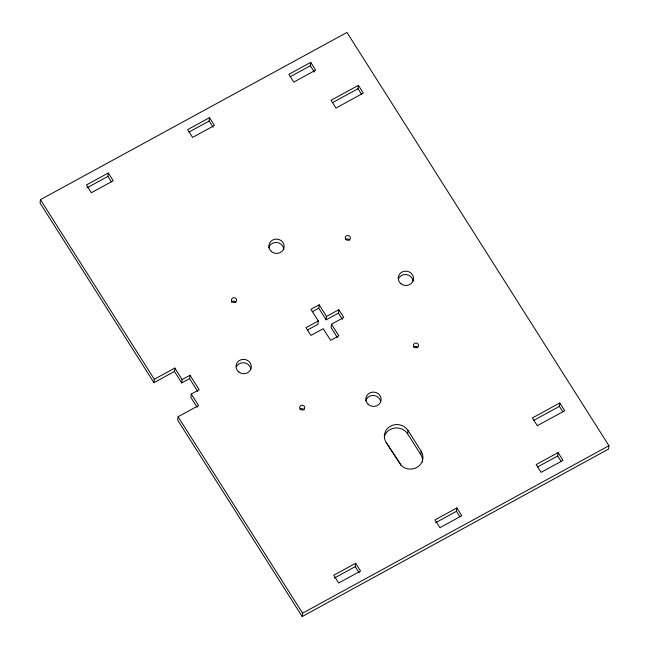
<?xml version="1.0" encoding="UTF-8"?>
<svg xmlns="http://www.w3.org/2000/svg" width="649" height="649" viewBox="0 0 649 649"><rect width="100%" height="100%" fill="white"/><g stroke="black" fill="none" stroke-linecap="round" stroke-linejoin="round"><path stroke-width="0.97" d="M189.995 375.26L189.605 378.635L181.728 382.942L182.118 379.568L189.995 375.26L199.17 389.733L191.293 394.04L198.586 405.536L178.069 416.755L177.68 420.13L302.199 616.55L608.559 449.084L608.94 445.709L346.964 32.45L40.441 199.657L40.06 203.032L153.927 382.659L174.443 371.439L174.824 368.064L154.308 379.276L153.927 382.659M111.368 181.817L107.921 176.374L108.31 172.999L86.422 184.965L91.355 192.737L113.234 180.771L108.31 172.999M213.091 127.261L209.148 121.047L209.53 117.664L187.65 129.63L192.575 137.401L214.462 125.444L209.53 117.664M191.293 394.04L190.903 397.415L197.158 407.272M314.294 71.966L310.352 65.744L310.733 62.369L288.854 74.335L293.778 82.107L315.665 70.141L310.733 62.369M326.155 319.819L326.536 316.436L338.843 309.711L338.454 313.094L326.155 319.819L318.789 308.194L319.17 304.819L310.944 309.313L318.31 320.939L317.921 324.313L307.391 330.073M361.452 94.146L358.013 88.718L358.394 85.344L331.039 100.295L335.955 108.05L363.31 93.099L358.394 85.344M338.843 309.711L343.767 317.491L331.469 324.216L331.079 327.591L337.391 337.553M302.199 616.55L302.588 613.175L178.069 416.755M359.213 572.848L355.271 566.634L355.652 563.259L333.773 575.225L338.697 582.997L360.584 571.031L355.652 563.259M422.491 462.08A12.761 11.933 6.5 0 0 420.763 454.551L407.653 433.873L408.043 430.498A12.761 11.933 6.5 0 0 390.544 426.142A12.761 11.933 6.5 0 0 386.155 442.456L401.333 465.609A12.761 11.933 6.5 0 0 418.134 466.623A12.761 11.933 6.5 0 0 421.152 451.169L408.043 430.498M420.763 454.551L421.152 451.169M459.93 516.75L456.474 511.307L456.864 507.932L434.976 519.89L439.908 527.669L461.788 515.704L456.864 507.932M562.821 411.791L559.381 406.363L559.763 402.988L532.407 417.94L537.323 425.695L564.679 410.744L559.763 402.988M561.134 461.431L557.686 455.987L558.067 452.604L536.188 464.57L541.112 472.342L562.999 460.384L558.067 452.604M86.917 187.861L107.921 176.374M189.013 132.047L209.148 121.047M290.217 76.752L310.352 65.744M332.418 102.712L358.013 88.718M312.201 311.796L318.789 308.194M318.31 320.939L306.02 327.656L310.944 335.428L323.234 328.71L330.601 340.327L338.835 335.833L331.469 324.216M533.786 420.357L559.381 406.363M334.259 578.113L355.271 566.634M435.471 522.794L456.474 511.307M537.55 466.988L557.686 455.987M302.588 613.175L608.94 445.709M386.155 442.456L401.333 465.609M338.454 313.094L342.396 319.308M319.17 304.819L326.536 316.436M189.605 378.635L197.702 391.404M174.824 368.064L182.118 379.568M174.443 371.439L181.728 382.942M40.441 199.657L154.308 379.276M231.425 302.288A2.555 2.385 6.5 0 1 235.838 302.288M345.609 239.595A2.555 2.385 6.5 0 1 349.633 240.081M413.77 347.11A2.555 2.385 6.5 0 1 417.786 347.596M300.065 409.227A2.555 2.385 6.5 0 1 304.057 409.9M365.703 400.79A7.658 7.163 6.5 0 1 372.997 395.468A7.658 7.163 6.5 0 1 380.484 400.774M398.527 278.583A7.658 7.163 6.5 0 1 406.777 274.649A7.658 7.163 6.5 0 1 413.097 281.155M268.71 247.788A7.658 7.163 6.5 0 1 277.009 242.531A7.658 7.163 6.5 0 1 283.783 249.63M236.309 366.799A7.658 7.163 6.5 0 1 244.559 362.856A7.658 7.163 6.5 0 1 250.871 369.362M384.346 436.777A12.761 11.933 6.5 0 1 394.852 428.016A12.761 11.933 6.5 0 1 407.653 433.873M232.261 301.793A2.555 2.385 6.5 0 0 236.512 300.722A2.555 2.385 6.5 0 0 233.34 297.794A2.555 2.385 6.5 0 0 232.261 301.793M300.333 409.227A2.555 2.385 6.5 0 0 304.641 408.343A2.555 2.385 6.5 0 0 301.615 405.284A2.555 2.385 6.5 0 0 300.333 409.227M414.208 347.11A2.555 2.385 6.5 0 0 418.459 346.031A2.555 2.385 6.5 0 0 415.287 343.11A2.555 2.385 6.5 0 0 414.208 347.11M346.055 239.603A2.555 2.385 6.5 0 0 350.298 238.524A2.555 2.385 6.5 0 0 347.126 235.603A2.555 2.385 6.5 0 0 346.055 239.603M271.193 251.333A7.658 7.163 6.5 0 0 283.938 248.105A7.658 7.163 6.5 0 0 274.413 239.335A7.658 7.163 6.5 0 0 271.193 251.333M368.186 404.335A7.658 7.163 6.5 0 0 380.931 401.106A7.658 7.163 6.5 0 0 371.406 392.337A7.658 7.163 6.5 0 0 368.186 404.335M400.96 283.751A7.658 7.163 6.5 0 0 413.397 279.638A7.658 7.163 6.5 0 0 403.216 271.55A7.658 7.163 6.5 0 0 400.96 283.751M238.735 371.958A7.658 7.163 6.5 0 0 251.179 367.853A7.658 7.163 6.5 0 0 240.998 359.757A7.658 7.163 6.5 0 0 238.735 371.958"/></g></svg>
